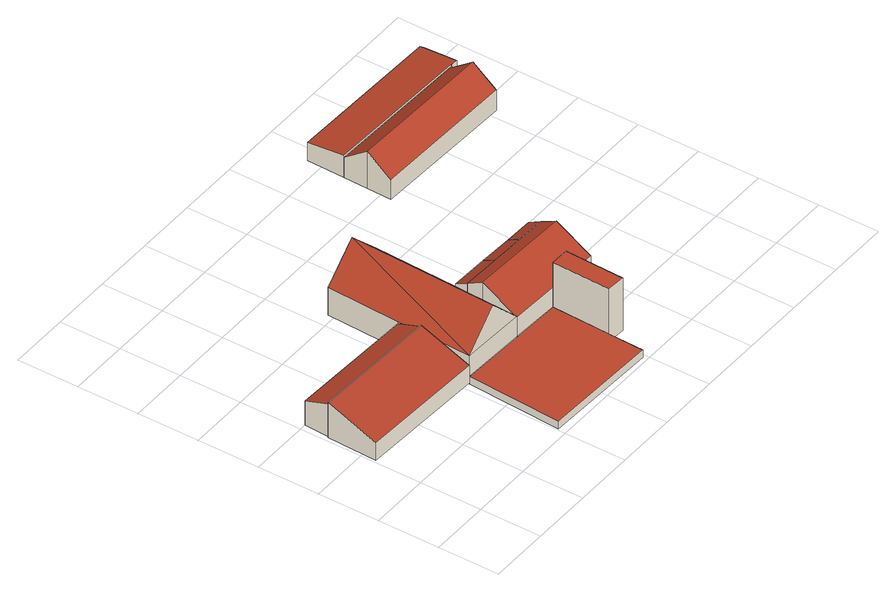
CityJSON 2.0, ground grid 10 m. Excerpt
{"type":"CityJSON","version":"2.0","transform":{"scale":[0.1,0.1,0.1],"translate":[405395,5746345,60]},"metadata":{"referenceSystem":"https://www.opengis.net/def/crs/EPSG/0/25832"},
"CityObjects":{
"building1":{"type":"Building","attributes":{"Gemeindeschluessel":"05515000","Geometrietyp2DReferenz":"3000","function":"31001_2700","roofType":"2100","measuredHeight":6.13},"geometry":[{"type":"Solid","lod":"2","boundaries":[[[[0,1,2,3]],[[4,5,1,0]],[[6,7,5,4]],[[3,2,7,6]],[[4,0,3,6]],[[1,5,7,2]]]],"semantics":{"surfaces":[{"type":"WallSurface"},{"type":"RoofSurface"},{"type":"GroundSurface"}],"values":[[0,0,0,0,1,2]]}}]},
"building2":{"type":"Building","attributes":{"Gemeindeschluessel":"05515000","Geometrietyp2DReferenz":"3000","function":"51009_1610","roofType":"2100","measuredHeight":5.84},"geometry":[{"type":"Solid","lod":"2","boundaries":[[[[8,9,10,11]],[[12,13,9,8]],[[14,15,13,12]],[[11,10,15,14]],[[12,8,11,14]],[[9,13,15,10]]]],"semantics":{"surfaces":[{"type":"WallSurface"},{"type":"RoofSurface"},{"type":"GroundSurface"}],"values":[[0,0,0,0,1,2]]}}]},
"building3":{"type":"Building","attributes":{"Gemeindeschluessel":"05515000","Geometrietyp2DReferenz":"3000","function":"51003_1201"},"children":["building3-1","building3-2"]},
"building3-1":{"type":"BuildingPart","attributes":{"roofType":"1000","measuredHeight":1.23},"parents":["building3"],"geometry":[{"type":"Solid","lod":"2","boundaries":[[[[16,17,18,19]],[[20,21,17,16]],[[22,23,21,20]],[[24,25,26,27]],[[19,18,25,24]],[[27,22,20,16,19,24]],[[17,21,23,26,25,18]],[[23,22,27,26]]]],"semantics":{"surfaces":[{"type":"WallSurface"},{"type":"RoofSurface"},{"type":"GroundSurface"},{"type":"ClosureSurface"}],"values":[[0,0,0,0,0,1,2,3]]}}]},
"building3-2":{"type":"BuildingPart","attributes":{"roofType":"1000","measuredHeight":9.17},"parents":["building3"],"geometry":[{"type":"Solid","lod":"2","boundaries":[[[[28,27,26,29,30]],[[31,32,23,22,33]],[[30,29,32,31]],[[33,28,30,31]],[[26,23,32,29]],[[27,28,33,22]],[[23,26,27,22]]]],"semantics":{"surfaces":[{"type":"WallSurface"},{"type":"RoofSurface"},{"type":"GroundSurface"},{"type":"ClosureSurface"}],"values":[[0,0,0,1,2,0,3]]}}]},
"building4":{"type":"Building","attributes":{"Gemeindeschluessel":"05515000","Geometrietyp2DReferenz":"3000","function":"31001_2700","roofType":"5000","measuredHeight":10.25},"geometry":[{"type":"Solid","lod":"2","boundaries":[[[[34,35,2,36]],[[37,38,35,34]],[[39,40,38,37]],[[41,42,40,39]],[[43,44,42,41]],[[45,46,44,43]],[[47,1,46,45]],[[36,2,1,47]],[[48,49,39]],[[49,45,43,41,39]],[[37,34,36,47,48]],[[49,48,47]],[[48,39,37]],[[49,47,45]],[[35,38,40,42,44,46,1,2]]]],"semantics":{"surfaces":[{"type":"WallSurface"},{"type":"RoofSurface"},{"type":"GroundSurface"}],"values":[[0,0,0,0,0,0,0,0,1,1,1,1,0,0,2]]}}]},
"building5":{"type":"Building","attributes":{"Gemeindeschluessel":"05515000","Geometrietyp2DReferenz":"3000","function":"51009_1610","roofType":"2100","measuredHeight":6.26},"geometry":[{"type":"Solid","lod":"2","boundaries":[[[[50,51,52,53]],[[54,55,51,50]],[[56,57,55,54]],[[53,52,57,56]],[[54,50,53,56]],[[51,55,57,52]]]],"semantics":{"surfaces":[{"type":"WallSurface"},{"type":"RoofSurface"},{"type":"GroundSurface"}],"values":[[0,0,0,0,1,2]]}}]},
"building6":{"type":"Building","attributes":{"Gemeindeschluessel":"05515000","Geometrietyp2DReferenz":"3000","function":"31001_2700"},"children":["building6-1","building6-2"]},
"building6-1":{"type":"BuildingPart","attributes":{"roofType":"2100","measuredHeight":6.35},"parents":["building6"],"geometry":[{"type":"Solid","lod":"2","boundaries":[[[[58,59,60,61]],[[53,62,63,50]],[[61,60,62,53]],[[50,58,61,53]],[[59,63,62,60]],[[50,63,59,58]]]],"semantics":{"surfaces":[{"type":"WallSurface"},{"type":"RoofSurface"},{"type":"GroundSurface"},{"type":"ClosureSurface"}],"values":[[0,0,0,1,2,3]]}}]},
"building6-2":{"type":"BuildingPart","attributes":{"roofType":"3100","measuredHeight":7.8},"parents":["building6"],"geometry":[{"type":"Solid","lod":"2","boundaries":[[[[54,44,64,65]],[[50,63,44,54]],[[66,67,59,58]],[[68,69,67,66]],[[70,71,69,68]],[[72,46,71,70]],[[65,64,46,72]],[[66,58,50,54,65,68]],[[72,70,68,65]],[[44,63,59,67,69,71,46,64]],[[58,59,63,50]]]],"semantics":{"surfaces":[{"type":"WallSurface"},{"type":"RoofSurface"},{"type":"GroundSurface"},{"type":"ClosureSurface"}],"values":[[0,0,0,0,0,0,0,1,1,2,3]]}}]},
"building7":{"type":"Building","attributes":{"Gemeindeschluessel":"05515000","Geometrietyp2DReferenz":"3000","function":"51009_1610","roofType":"2100","measuredHeight":6.08},"geometry":[{"type":"Solid","lod":"2","boundaries":[[[[66,73,74,75]],[[58,76,73,66]],[[61,77,76,58]],[[75,74,77,61]],[[58,66,75,61]],[[73,76,77,74]]]],"semantics":{"surfaces":[{"type":"WallSurface"},{"type":"RoofSurface"},{"type":"GroundSurface"}],"values":[[0,0,0,0,1,2]]}}]},
"building8":{"type":"Building","attributes":{"Gemeindeschluessel":"05515000","Geometrietyp2DReferenz":"3000","function":"31001_2000","roofType":"3100","measuredHeight":6.57},"geometry":[{"type":"Solid","lod":"2","boundaries":[[[[78,79,80,81]],[[82,83,79,78]],[[84,85,83,82]],[[86,87,85,84]],[[88,89,87,86]],[[90,91,89,88]],[[92,93,91,90]],[[81,80,93,92]],[[86,84,82,88]],[[78,81,92,90,88,82]],[[79,83,85,87,89,91,93,80]]]],"semantics":{"surfaces":[{"type":"WallSurface"},{"type":"RoofSurface"},{"type":"GroundSurface"}],"values":[[0,0,0,0,0,0,0,0,1,1,2]]}}]},
"building9":{"type":"Building","attributes":{"Gemeindeschluessel":"05515000","Geometrietyp2DReferenz":"3000","function":"51009_1610","roofType":"2100","measuredHeight":3.9},"geometry":[{"type":"Solid","lod":"2","boundaries":[[[[94,93,80,95]],[[96,91,93,94]],[[97,98,91,96]],[[99,100,98,97]],[[101,102,100,99]],[[103,104,102,101]],[[95,80,104,103]],[[101,99,97,96,94,95,103]],[[93,91,98,100,102,104,80]]]],"semantics":{"surfaces":[{"type":"WallSurface"},{"type":"RoofSurface"},{"type":"GroundSurface"}],"values":[[0,0,0,0,0,0,0,1,2]]}}]}
},
"vertices":[
[213,168,41],[213,168,10],[216,251,10],[216,251,71],[4,177,41],[4,177,10],[7,259,71],[7,259,10],
[9,299,54],[9,299,11],[7,259,11],[7,259,69],[217,290,55],[217,290,11],[216,251,69],[216,251,11],
[213,168,22],[213,168,9],[203,13,9],[203,13,22],[320,164,22],[320,164,9],[400,161,22],[400,161,9],[395,7,22],[395,7,9],[397,65,9],[397,65,22],
[397,65,101],[427,63,9],[427,63,101],[430,160,101],[430,160,9],[400,161,101],
[217,290,58],[217,290,10],[216,251,58],[222,410,58],[222,410,10],[329,406,58],[329,406,10],[324,270,58],[324,270,10],[323,249,58],[323,249,10],[320,164,58],[320,164,10],[213,168,58],[275,408,112],[266,166,112],
[386,247,74],[386,247,11],[387,268,11],[387,268,62],[323,249,74],[323,249,11],[324,270,62],[324,270,11],
[442,245,74],[442,245,10],[443,266,10],[443,266,62],[387,268,10],[386,247,10],
[322,223,10],[322,223,88],[489,244,74],[489,244,10],[488,217,88],[488,217,10],[486,158,56],[486,158,10],[320,164,56],
[489,244,13],[490,265,13],[490,265,62],[442,245,13],[443,266,13],
[710,550,52],[710,550,16],[714,550,16],[714,550,52],[709,511,81],[709,511,16],[707,471,52],[707,471,16],[468,478,51],[468,478,16],[469,518,81],[469,518,16],[470,558,51],[470,558,16],[714,551,51],[714,551,16],
[714,551,55],[714,550,55],[470,558,55],[471,620,48],[471,620,16],[728,613,48],[728,613,16],[728,606,49],[728,606,16],[725,549,55],[725,549,16]
]}
